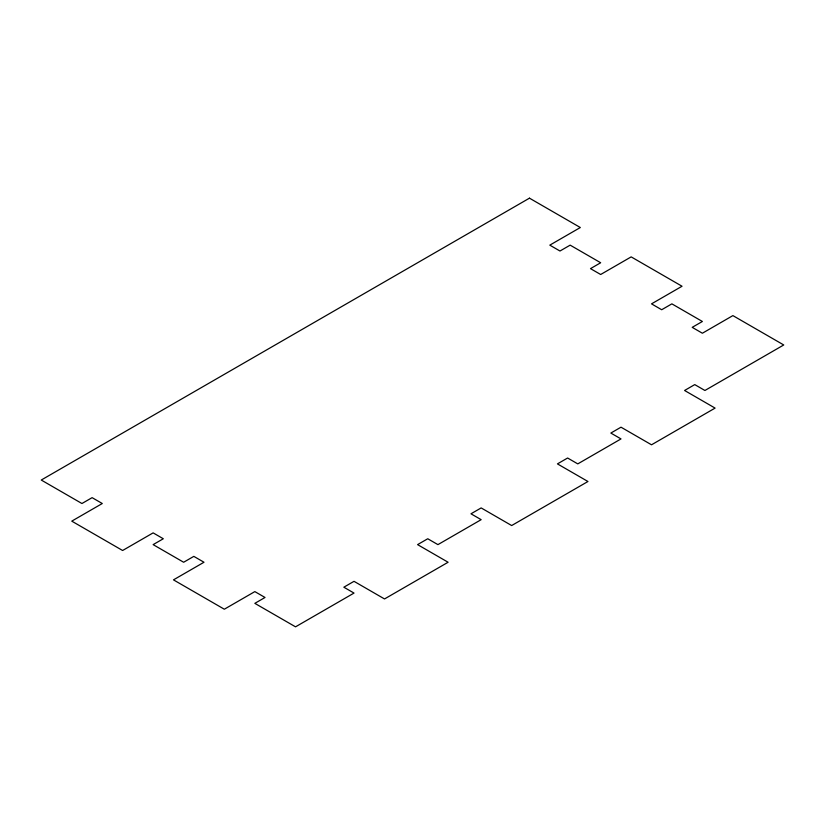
<?xml version="1.0" encoding="UTF-8"?>
<svg xmlns="http://www.w3.org/2000/svg" width="825" height="825" viewBox="0 0 825 825"><rect width="100%" height="100%" fill="white"/><g stroke="black" fill="none" stroke-linecap="round" stroke-linejoin="round"><path stroke-width="1.24" d="M529.464 198.165L41.25 480.037L81.933 503.518L92.111 497.65L102.279 503.518L71.765 521.142L122.616 550.502L153.13 532.878L163.309 538.756L153.13 544.624L183.645 562.248L193.823 556.37L203.992 562.248L173.477 579.862L224.328 609.221L254.843 591.607L265.021 597.475L254.843 603.353L295.536 626.835L354.018 593.072L343.839 587.204L354.018 581.326L384.532 598.95L448.099 562.248L417.584 544.624L427.752 538.756L437.931 544.624L481.161 519.668L470.982 513.8L481.161 507.922L511.665 525.546L587.957 481.501L557.442 463.887L567.61 458.009L577.778 463.887L621.008 438.921L610.84 433.053L621.008 427.185L651.523 444.799L715.089 408.097L684.585 390.483L694.753 384.605L704.921 390.483L783.75 344.963L732.889 315.604L702.384 333.228L692.206 327.35L702.384 321.482L671.87 303.858L661.691 309.736L651.523 303.858L682.038 286.244L631.177 256.884L600.672 274.498L590.494 268.63L600.672 262.752L570.158 245.138L559.979 251.017L549.811 245.138L580.326 227.525L529.464 198.165"/></g></svg>
